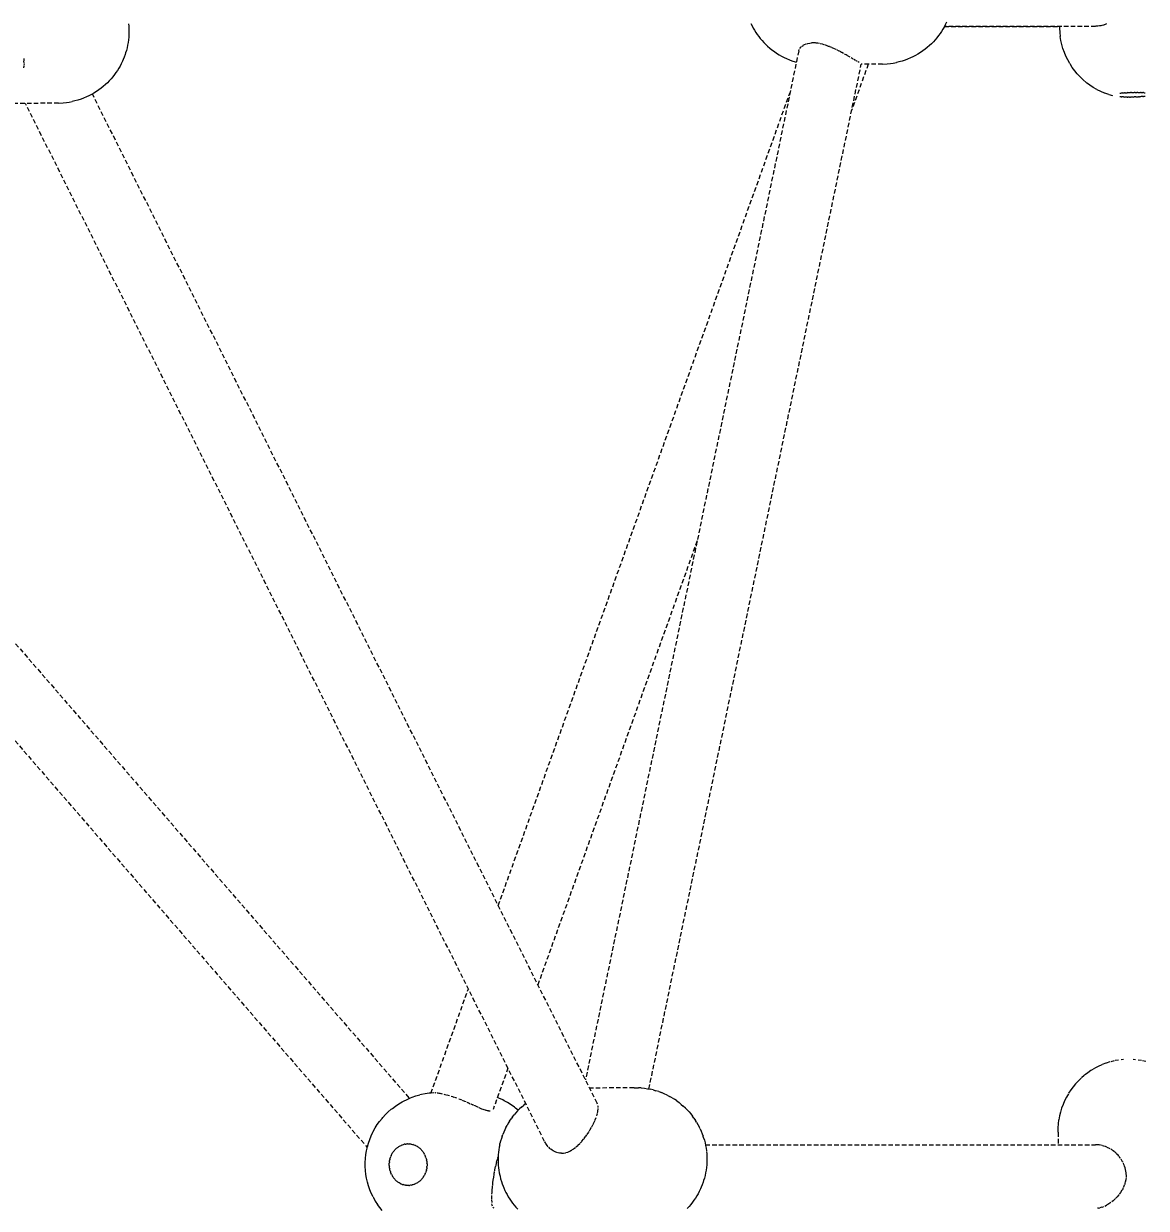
# Model space of a CAD drawing. Header units: millimetres. Extents: x -4710 to 4801, y -2494 to 3533.
# Drawn here: x -1036.9 to -721.3, y 197.9 to 531.1 of the extents above; entities that cross this region are included whole.
import ezdxf

# ---------------------------------------------------------------- set-up
doc = ezdxf.new("R2010")
doc.units = ezdxf.units.MM
doc.linetypes.add('HIDDEN', pattern=[1.905, 1.27, -0.635])
for name, color, linetype in [('DIKOM_ОБЪЕКТ', 7, 'Continuous'), ('DIKOM_РАЗМЕР_ЗОНА', 7, 'Continuous'), ('DIKOM_РАЗМЕР_ОБЪЕКТА', 7, 'Continuous')]:
    doc.layers.add(name, color=color, linetype=linetype)
doc.styles.add('style1', font='arialbd.ttf', dxfattribs={"width": 0.8})
doc.dimstyles.new('1-50', dxfattribs={"dimtxt": 300, "dimasz": 200, "dimexe": 100, "dimexo": 0, "dimgap": 100, "dimtad": 1, "dimtxsty": 'style1', "dimcen": 200, "dimclrd": 7, "dimclre": 7, "dimclrt": 7, "dimadec": 1, "dimazin": 2, "dimtfac": 1, "dimtmove": 0, "dimatfit": 2, "dimfxl": 0, "dimlwd": 25, "dimlwe": 18, "dimarcsym": 0})

# ---------------------------------------------------------------- blocks, each defined once
blk = doc.blocks.new('*D0')
at = {"layer": 'Defpoints', "color": 0, "transparency": 16777216}
for p in [(-2049.22, 763.91), (3285.36, 750.08), (3285.36, -900.83)]:
    blk.add_point(p, dxfattribs=at)
at = {"layer": 'DIKOM_РАЗМЕР_ОБЪЕКТА', "color": 7, "lineweight": 18, "transparency": 16777216}
for p, q in [((-2049.22, 763.91), (-2049.22, -1000.83)), ((3285.36, 750.08), (3285.36, -1000.83))]:
    blk.add_line(p, q, dxfattribs=at)
at = {"layer": 'DIKOM_РАЗМЕР_ОБЪЕКТА', "color": 7, "lineweight": 25, "transparency": 16777216}
blk.add_line((-1849.22, -900.83), (3085.36, -900.83), dxfattribs=at)
at = {"layer": 'DIKOM_РАЗМЕР_ОБЪЕКТА', "color": 7, "transparency": 16777216}
for points in [[(-1849.22, -867.5), (-1849.22, -934.17), (-2049.22, -900.83)], [(3085.36, -867.5), (3085.36, -934.17), (3285.36, -900.83)]]:
    blk.add_solid(points, dxfattribs=at)
at = {"layer": 'DIKOM_РАЗМЕР_ОБЪЕКТА', "color": 7, "transparency": 16777216, "insert": (618.07, -647.56), "char_height": 300, "attachment_point": 5, "style": 'style1'}
blk.add_mtext('{\\fArial|b0|i0|c204|p34;5335}', dxfattribs=at)
blk = doc.blocks.new('*D1')
at = {"layer": 'Defpoints', "color": 0, "transparency": 16777216}
for p in [(-701.85, 2135.95), (-2165.86, -628.42), (-722.47, -628.42)]:
    blk.add_point(p, dxfattribs=at)
at = {"layer": 'DIKOM_РАЗМЕР_ОБЪЕКТА', "color": 7, "lineweight": 18, "transparency": 16777216}
for p, q in [((-701.85, 2135.95), (-2265.86, 2135.95)), ((-722.47, -628.42), (-2265.86, -628.42))]:
    blk.add_line(p, q, dxfattribs=at)
at = {"layer": 'DIKOM_РАЗМЕР_ОБЪЕКТА', "color": 7, "lineweight": 25, "transparency": 16777216}
blk.add_line((-2165.86, 1935.95), (-2165.86, -428.42), dxfattribs=at)
at = {"layer": 'DIKOM_РАЗМЕР_ОБЪЕКТА', "color": 7, "transparency": 16777216}
for points in [[(-2199.2, 1935.95), (-2132.53, 1935.95), (-2165.86, 2135.95)], [(-2199.2, -428.42), (-2132.53, -428.42), (-2165.86, -628.42)]]:
    blk.add_solid(points, dxfattribs=at)
at = {"layer": 'DIKOM_РАЗМЕР_ОБЪЕКТА', "color": 7, "transparency": 16777216, "insert": (-2419.04, 753.76), "char_height": 300, "attachment_point": 5, "rotation": 90, "style": 'style1'}
blk.add_mtext('{\\fArial|b0|i0|c204|p34;2750}', dxfattribs=at)
blk = doc.blocks.new('*D2')
at = {"layer": 'Defpoints', "color": 0, "transparency": 16777216}
for p in [(-3555.27, 756.28), (4801.28, 756.28), (4801.28, -2394.45)]:
    blk.add_point(p, dxfattribs=at)
at = {"layer": 'DIKOM_РАЗМЕР_ЗОНА', "color": 7, "lineweight": 18, "transparency": 16777216}
for p, q in [((-3555.27, 756.28), (-3555.27, -2494.45)), ((4801.28, 756.28), (4801.28, -2494.45))]:
    blk.add_line(p, q, dxfattribs=at)
at = {"layer": 'DIKOM_РАЗМЕР_ЗОНА', "color": 7, "lineweight": 25, "transparency": 16777216}
blk.add_line((-3355.27, -2394.45), (4601.28, -2394.45), dxfattribs=at)
at = {"layer": 'DIKOM_РАЗМЕР_ЗОНА', "color": 7, "transparency": 16777216}
for points in [[(-3355.27, -2361.11), (-3355.27, -2427.78), (-3555.27, -2394.45)], [(4601.28, -2361.11), (4601.28, -2427.78), (4801.28, -2394.45)]]:
    blk.add_solid(points, dxfattribs=at)
at = {"layer": 'DIKOM_РАЗМЕР_ЗОНА', "color": 7, "transparency": 16777216, "insert": (709.08, -2141.17), "char_height": 300, "attachment_point": 5, "style": 'style1'}
blk.add_mtext('{\\fArial|b0|i0|c204|p34;8335}', dxfattribs=at)
blk = doc.blocks.new('*D3')
at = {"layer": 'Defpoints', "color": 0, "transparency": 16777216}
for p in [(-715.82, 3533.12), (-4259.83, -2026.25), (-715.82, -2026.25)]:
    blk.add_point(p, dxfattribs=at)
at = {"layer": 'DIKOM_РАЗМЕР_ЗОНА', "color": 7, "lineweight": 18, "transparency": 16777216}
for p, q in [((-715.82, 3533.12), (-4359.83, 3533.12)), ((-715.82, -2026.25), (-4359.83, -2026.25))]:
    blk.add_line(p, q, dxfattribs=at)
at = {"layer": 'DIKOM_РАЗМЕР_ЗОНА', "color": 7, "lineweight": 25, "transparency": 16777216}
blk.add_line((-4259.83, 3333.12), (-4259.83, -1826.25), dxfattribs=at)
at = {"layer": 'DIKOM_РАЗМЕР_ЗОНА', "color": 7, "transparency": 16777216}
for points in [[(-4293.16, 3333.12), (-4226.49, 3333.12), (-4259.83, 3533.12)], [(-4293.16, -1826.25), (-4226.49, -1826.25), (-4259.83, -2026.25)]]:
    blk.add_solid(points, dxfattribs=at)
at = {"layer": 'DIKOM_РАЗМЕР_ЗОНА', "color": 7, "transparency": 16777216, "insert": (-4513, 975.17), "char_height": 300, "attachment_point": 5, "rotation": 90, "style": 'style1'}
blk.add_mtext('{\\fArial|b0|i0|c204|p34;5560}', dxfattribs=at)

msp = doc.modelspace()

# ---------------------------------------------------------------- linework, layer by layer
at = {"layer": 'DIKOM_ОБЪЕКТ', "color": 7, "linetype": 'HIDDEN', "lineweight": 15}
for p, q in [((-1007.453, 531.043), (-1007.385, 530.32)), ((-1007.385, 530.32), (-1007.343, 529.592)), ((-832.472, 531.071), (-832.152, 530.423)), ((-832.152, 530.423), (-831.81, 529.808)), ((-831.81, 529.808), (-831.494, 529.239)), ((-778.169, 530.101), (-778.489, 529.556)), ((-777.817, 530.765), (-778.169, 530.101)), ((-735.581, 530.311), (-778.058, 530.311)), ((-778.058, 530.311), (-745.71, 530.311)), ((-777.49, 531.464), (-777.817, 530.765)), ((-745.71, 530.311), (-745.7, 529.803)), ((-745.7, 529.803), (-745.635, 528.603)), ((-735.059, 530.335), (-735.494, 530.315)), ((-734.425, 530.411), (-734.963, 530.339)), ((-734.052, 530.485), (-734.338, 530.423)), ((-733.769, 530.546), (-734.052, 530.485)), ((-733.333, 530.673), (-733.697, 530.562)), ((-733.131, 530.734), (-733.333, 530.673)), ((-732.485, 530.978), (-733.056, 530.756)), ((-1007.466, 526.499), (-1007.568, 525.733)), ((-1007.393, 527.275), (-1007.466, 526.499)), ((-1007.343, 528.131), (-1007.383, 527.405)), ((-1007.343, 529.592), (-1007.329, 528.862)), ((-1007.329, 528.862), (-1007.343, 528.131)), ((-831.494, 529.239), (-831.109, 528.625)), ((-831.109, 528.625), (-830.714, 528.058)), ((-830.714, 528.058), (-830.287, 527.453)), ((-830.287, 527.453), (-829.838, 526.892)), ((-829.838, 526.892), (-829.347, 526.31)), ((-780.674, 526.547), (-781.182, 525.978)), ((-780.188, 527.11), (-780.674, 526.547)), ((-779.723, 527.707), (-780.188, 527.11)), ((-779.308, 528.282), (-779.723, 527.707)), ((-778.887, 528.897), (-779.308, 528.282)), ((-778.489, 529.556), (-778.887, 528.897)), ((-745.635, 528.603), (-745.512, 527.449)), ((-745.322, 526.303), (-745.512, 527.449)), ((-1008.044, 523.522), (-1008.257, 522.825)), ((-1007.858, 524.241), (-1008.044, 523.522)), ((-1007.699, 524.979), (-1007.858, 524.241)), ((-1007.568, 525.733), (-1007.699, 524.979)), ((-819.041, 523.422), (-878.984, 234.024)), ((-829.347, 526.31), (-828.857, 525.77)), ((-828.857, 525.77), (-828.295, 525.211)), ((-828.295, 525.211), (-827.766, 524.701)), ((-827.766, 524.701), (-827.137, 524.171)), ((-827.137, 524.171), (-826.572, 523.7)), ((-826.572, 523.7), (-825.881, 523.206)), ((-825.881, 523.206), (-825.282, 522.779)), ((-819.035, 523.44), (-818.905, 523.772)), ((-818.697, 524.123), (-818.454, 524.421)), ((-818.446, 524.429), (-818.257, 524.599)), ((-818.043, 524.781), (-817.788, 524.965)), ((-817.778, 524.971), (-817.391, 525.18)), ((-817.368, 525.19), (-816.943, 525.359)), ((-816.761, 525.41), (-816.469, 525.497)), ((-816.442, 525.503), (-815.95, 525.598)), ((-815.935, 525.6), (-815.417, 525.651)), ((-814.862, 525.661), (-815.402, 525.652)), ((-814.271, 525.628), (-814.829, 525.66)), ((-813.67, 525.552), (-814.254, 525.626)), ((-813.142, 525.451), (-813.653, 525.549)), ((-812.407, 525.286), (-813.03, 525.431)), ((-811.848, 525.126), (-812.37, 525.276)), ((-811.065, 524.864), (-811.713, 525.086)), ((-810.62, 524.687), (-811.027, 524.849)), ((-810.372, 524.597), (-810.62, 524.687)), ((-809.971, 524.432), (-810.353, 524.589)), ((-809.692, 524.317), (-809.971, 524.432)), ((-808.997, 523.996), (-809.654, 524.3)), ((-808.497, 523.759), (-808.933, 523.963)), ((-807.64, 523.326), (-808.285, 523.659)), ((-807.249, 523.122), (-807.569, 523.285)), ((-806.968, 522.978), (-807.249, 523.122)), ((-784.161, 523.413), (-784.784, 522.973)), ((-783.487, 523.894), (-784.161, 523.413)), ((-782.9, 524.385), (-783.487, 523.894)), ((-782.284, 524.901), (-782.9, 524.385)), ((-781.735, 525.435), (-782.284, 524.901)), ((-781.182, 525.978), (-781.735, 525.435)), ((-745.065, 525.171), (-745.322, 526.303)), ((-744.742, 524.056), (-745.065, 525.171)), ((-744.355, 522.961), (-744.742, 524.056)), ((-1036.899, 521.263), (-1036.84, 520.597)), ((-1036.821, 519.811), (-1036.841, 519.391)), ((-1036.816, 519.935), (-1036.839, 520.539)), ((-1009.479, 519.786), (-1009.831, 519.122)), ((-1009.153, 520.485), (-1009.479, 519.786)), ((-1008.927, 520.983), (-1009.153, 520.485)), ((-1008.645, 521.674), (-1008.927, 520.983)), ((-1008.39, 522.393), (-1008.645, 521.674)), ((-1008.257, 522.825), (-1008.39, 522.393)), ((-825.282, 522.779), (-824.535, 522.33)), ((-824.535, 522.33), (-823.906, 521.954)), ((-823.906, 521.954), (-823.11, 521.554)), ((-823.11, 521.554), (-822.453, 521.235)), ((-822.453, 521.235), (-821.615, 520.89)), ((-821.615, 520.89), (-820.935, 520.632)), ((-820.935, 520.632), (-820.062, 520.346)), ((-820.062, 520.346), (-819.699, 520.247)), ((-806.402, 522.66), (-806.95, 522.968)), ((-805.702, 522.278), (-806.153, 522.526)), ((-805.387, 522.088), (-805.668, 522.258)), ((-805.182, 521.978), (-805.387, 522.088)), ((-804.547, 521.61), (-805.083, 521.925)), ((-804.01, 521.303), (-804.326, 521.481)), ((-803.71, 521.114), (-803.977, 521.282)), ((-803.075, 520.745), (-803.497, 520.999)), ((-802.666, 520.508), (-802.917, 520.651)), ((-802.468, 520.378), (-802.653, 520.5)), ((-802.033, 520.12), (-802.306, 520.291)), ((-795.435, 519.701), (-794.12, 519.767)), ((-794.12, 519.767), (-793.219, 519.872)), ((-793.219, 519.872), (-792.473, 519.976)), ((-792.473, 519.976), (-791.587, 520.143)), ((-790.853, 520.324), (-791.587, 520.143)), ((-789.988, 520.551), (-790.853, 520.324)), ((-789.141, 520.84), (-789.988, 520.551)), ((-788.434, 521.091), (-789.141, 520.84)), ((-787.621, 521.434), (-788.434, 521.091)), ((-786.938, 521.754), (-787.621, 521.434)), ((-786.165, 522.149), (-786.938, 521.754)), ((-785.51, 522.532), (-786.165, 522.149)), ((-784.784, 522.973), (-785.51, 522.532)), ((-743.905, 521.891), (-744.355, 522.961)), ((-743.393, 520.849), (-743.905, 521.891)), ((-742.821, 519.839), (-743.393, 520.849)), ((-1036.908, 518.655), (-1036.882, 518.917)), ((-1036.846, 519.241), (-1036.882, 518.917)), ((-1011.384, 516.728), (-1011.85, 516.131)), ((-1010.97, 517.303), (-1011.384, 516.728)), ((-1010.549, 517.918), (-1010.97, 517.303)), ((-1010.151, 518.576), (-1010.549, 517.918)), ((-1009.831, 519.122), (-1010.151, 518.576)), ((-861.136, 231.451), (-801.451, 519.657)), ((-799.498, 519.654), (-804.119, 506.774)), ((-795.435, 519.701), (-801.456, 519.632)), ((-742.124, 518.754), (-742.752, 519.725)), ((-741.44, 517.821), (-742.124, 518.754)), ((-740.703, 516.93), (-741.44, 517.821)), ((-739.915, 516.084), (-740.703, 516.93)), ((-1014.561, 513.406), (-1015.149, 512.915)), ((-1013.946, 513.922), (-1014.561, 513.406)), ((-1013.397, 514.456), (-1013.946, 513.922)), ((-1012.844, 514.998), (-1013.397, 514.456)), ((-1012.335, 515.568), (-1012.844, 514.998)), ((-1011.85, 516.131), (-1012.335, 515.568)), ((-739.079, 515.285), (-739.915, 516.084)), ((-738.197, 514.536), (-739.079, 515.285)), ((-737.181, 513.764), (-738.099, 514.453)), ((-736.224, 513.129), (-737.181, 513.764)), ((-735.232, 512.553), (-736.224, 513.129)), ((-1020.804, 509.86), (-1021.65, 509.573)), ((-1020.096, 510.112), (-1020.804, 509.86)), ((-1019.283, 510.455), (-1020.096, 510.112)), ((-1018.6, 510.775), (-1019.283, 510.455)), ((-1017.827, 511.17), (-1018.6, 510.775)), ((-1017.172, 511.552), (-1017.827, 511.17)), ((-875.685, 227.427), (-1017.618, 511.292)), ((-1016.446, 511.993), (-1017.172, 511.552)), ((-1015.823, 512.433), (-1016.446, 511.993)), ((-1015.149, 512.915), (-1015.823, 512.433)), ((-903.496, 283.049), (-821.462, 511.734)), ((-734.105, 511.979), (-735.119, 512.489)), ((-733.063, 511.529), (-734.105, 511.979)), ((-731.893, 511.101), (-732.945, 511.48)), ((-730.717, 510.751), (-731.767, 511.059)), ((-728.578, 510.484), (-728.784, 510.497)), ((-728.772, 511.512), (-728.566, 511.532)), ((-728.366, 510.473), (-728.578, 510.484)), ((-728.566, 511.532), (-728.354, 511.552)), ((-728.366, 510.473), (-728.149, 510.462)), ((-728.136, 511.57), (-728.354, 511.552)), ((-727.925, 510.453), (-728.149, 510.462)), ((-728.136, 511.57), (-727.913, 511.587)), ((-727.696, 510.445), (-727.925, 510.453)), ((-727.913, 511.587), (-727.684, 511.604)), ((-727.696, 510.445), (-727.463, 510.438)), ((-727.684, 511.604), (-727.451, 511.62)), ((-727.226, 510.432), (-727.463, 510.438)), ((-727.214, 511.634), (-727.451, 511.62)), ((-726.984, 510.428), (-727.226, 510.432)), ((-727.214, 511.634), (-726.973, 511.647)), ((-726.74, 510.424), (-726.984, 510.428)), ((-726.973, 511.647), (-726.728, 511.659)), ((-726.74, 510.424), (-726.492, 510.422)), ((-726.481, 511.67), (-726.728, 511.659)), ((-726.242, 510.422), (-726.492, 510.422)), ((-726.481, 511.67), (-726.232, 511.68)), ((-725.991, 510.422), (-726.242, 510.422)), ((-726.232, 511.68), (-725.981, 511.689)), ((-725.991, 510.422), (-725.737, 510.423)), ((-725.981, 511.689), (-725.728, 511.697)), ((-725.483, 510.426), (-725.737, 510.423)), ((-725.475, 511.703), (-725.728, 511.697)), ((-725.229, 510.431), (-725.483, 510.426)), ((-725.475, 511.703), (-725.22, 511.708)), ((-724.974, 510.435), (-725.229, 510.431)), ((-725.22, 511.708), (-724.966, 511.713)), ((-724.974, 510.435), (-724.721, 510.442)), ((-724.966, 511.713), (-724.712, 511.716)), ((-724.468, 510.45), (-724.721, 510.442)), ((-724.458, 511.717), (-724.712, 511.716)), ((-724.217, 510.459), (-724.468, 510.45)), ((-724.458, 511.717), (-724.207, 511.717)), ((-724.217, 510.459), (-723.967, 510.469)), ((-724.207, 511.717), (-723.957, 511.717)), ((-723.967, 510.469), (-723.721, 510.479)), ((-723.709, 511.714), (-723.957, 511.717)), ((-723.721, 510.479), (-723.476, 510.492)), ((-723.709, 511.714), (-723.465, 511.711)), ((-723.235, 510.505), (-723.476, 510.492)), ((-723.465, 511.711), (-723.223, 511.707)), ((-723.235, 510.505), (-722.998, 510.519)), ((-723.223, 511.707), (-722.986, 511.701)), ((-722.765, 510.535), (-722.998, 510.519)), ((-722.753, 511.694), (-722.986, 511.701)), ((-722.536, 510.551), (-722.765, 510.535)), ((-722.753, 511.694), (-722.524, 511.686)), ((-722.312, 510.569), (-722.536, 510.551)), ((-722.524, 511.686), (-722.3, 511.677)), ((-722.312, 510.569), (-722.095, 510.587)), ((-722.083, 511.666), (-722.3, 511.677)), ((-721.882, 510.607), (-722.095, 510.587)), ((-722.083, 511.666), (-721.871, 511.654)), ((-721.677, 510.627), (-721.882, 510.607)), ((-721.871, 511.654), (-721.665, 511.641)), ((-1027.097, 508.722), (-1045.557, 508.51)), ((-890.46, 216.72), (-1036.408, 508.615)), ((-1027.097, 508.722), (-1025.781, 508.788)), ((-1025.781, 508.788), (-1024.881, 508.893)), ((-1024.881, 508.893), (-1024.135, 508.997)), ((-1024.135, 508.997), (-1023.249, 509.164)), ((-1022.515, 509.345), (-1023.249, 509.164)), ((-1021.65, 509.573), (-1022.515, 509.345)), ((-1119.016, 448.851), (-928.462, 228.823)), ((-1132.88, 437.366), (-940.316, 215.014)), ((-847.589, 385.594), (-892.362, 260.782)), ((-922.423, 230.284), (-911.904, 259.608)), ((-900.771, 237.342), (-904.948, 225.696)), ((-736.873, 236.653), (-737.79, 236.029)), ((-735.923, 237.223), (-736.873, 236.653)), ((-734.836, 237.799), (-735.806, 237.291)), ((-733.839, 238.25), (-734.836, 237.799)), ((-732.711, 238.689), (-733.717, 238.303)), ((-731.576, 239.052), (-732.582, 238.734)), ((-730.329, 239.37), (-731.297, 239.127)), ((-729.132, 239.593), (-730.043, 239.428)), ((-727.733, 239.761), (-728.414, 239.69)), ((-725.006, 239.81), (-724.314, 239.764)), ((-723.601, 239.693), (-722.678, 239.56)), ((-722.395, 239.513), (-721.413, 239.305)), ((-740.42, 233.759), (-741.178, 232.937)), ((-739.616, 234.536), (-740.42, 233.759)), ((-738.77, 235.266), (-739.508, 234.63)), ((-737.79, 236.029), (-738.669, 235.354)), ((-924.03, 230.096), (-925.114, 229.878)), ((-922.936, 230.243), (-924.03, 230.096)), ((-922.35, 230.29), (-922.936, 230.243)), ((-921.628, 230.335), (-922.35, 230.29)), ((-921.134, 230.332), (-921.341, 230.341)), ((-920.911, 230.324), (-921.134, 230.332)), ((-920.382, 230.264), (-920.629, 230.305)), ((-920.12, 230.224), (-920.382, 230.264)), ((-919.881, 230.19), (-920.093, 230.22)), ((-919.525, 230.113), (-919.816, 230.175)), ((-919.177, 230.043), (-919.494, 230.107)), ((-918.804, 229.96), (-918.505, 229.884)), ((-865.317, 231.826), (-877.812, 231.682)), ((-865.317, 231.826), (-864.069, 231.806)), ((-863.316, 231.751), (-864.069, 231.806)), ((-863.316, 231.751), (-862.416, 231.667)), ((-862.416, 231.667), (-861.524, 231.52)), ((-861.524, 231.52), (-860.783, 231.388)), ((-859.91, 231.18), (-860.783, 231.388)), ((-859.91, 231.18), (-859.184, 230.973)), ((-858.337, 230.706), (-859.184, 230.973)), ((-858.337, 230.706), (-857.63, 230.428)), ((-856.816, 230.106), (-857.63, 230.428)), ((-856.029, 229.726), (-856.816, 230.106)), ((-743.226, 230.115), (-743.782, 229.14)), ((-742.548, 231.172), (-743.156, 230.234)), ((-741.888, 232.074), (-742.548, 231.172)), ((-741.178, 232.937), (-741.888, 232.074)), ((-933.271, 225.998), (-932.388, 226.67)), ((-932.388, 226.67), (-931.469, 227.282)), ((-931.469, 227.282), (-930.518, 227.832)), ((-930.518, 227.832), (-930.133, 228.048)), ((-930.133, 228.048), (-929.142, 228.539)), ((-929.142, 228.539), (-928.126, 228.963)), ((-928.126, 228.963), (-927.692, 229.127)), ((-927.692, 229.127), (-926.646, 229.486)), ((-926.646, 229.486), (-925.581, 229.775)), ((-925.114, 229.878), (-925.581, 229.775)), ((-918.032, 229.763), (-918.409, 229.858)), ((-917.64, 229.644), (-917.901, 229.725)), ((-917.194, 229.513), (-917.597, 229.63)), ((-916.337, 229.239), (-916.744, 229.372)), ((-915.912, 229.106), (-916.293, 229.225)), ((-915.436, 228.934), (-915.797, 229.064)), ((-915.167, 228.842), (-915.436, 228.934)), ((-914.208, 228.478), (-914.598, 228.633)), ((-913.971, 228.387), (-914.169, 228.463)), ((-913.773, 228.313), (-913.971, 228.387)), ((-913.337, 228.137), (-913.586, 228.244)), ((-913.127, 228.051), (-913.337, 228.137)), ((-912.939, 227.974), (-913.127, 228.051)), ((-912.504, 227.801), (-912.903, 227.959)), ((-912.303, 227.723), (-912.108, 227.632)), ((-912.075, 227.616), (-911.681, 227.437)), ((-911.65, 227.423), (-911.358, 227.295)), ((-911.255, 227.246), (-910.863, 227.066)), ((-910.835, 227.053), (-910.642, 226.967)), ((-910.445, 226.877), (-910.642, 226.967)), ((-910.038, 226.678), (-910.371, 226.843)), ((-909.658, 226.497), (-910.038, 226.678)), ((-903.304, 228.845), (-903.757, 229.019)), ((-902.26, 228.363), (-903.304, 228.845)), ((-901.879, 228.166), (-902.26, 228.363)), ((-900.876, 227.618), (-901.879, 228.166)), ((-899.905, 227.002), (-900.876, 227.618)), ((-898.972, 226.32), (-899.905, 227.002)), ((-896.957, 226.378), (-896.329, 226.933)), ((-895.784, 227.367), (-896.329, 226.933)), ((-875.599, 227.225), (-875.685, 227.427)), ((-875.435, 226.522), (-875.471, 226.758)), ((-856.029, 229.726), (-855.359, 229.387)), ((-854.617, 228.96), (-855.359, 229.387)), ((-854.617, 228.96), (-853.977, 228.561)), ((-853.285, 228.09), (-853.977, 228.561)), ((-853.285, 228.09), (-852.679, 227.639)), ((-852.044, 227.131), (-852.679, 227.639)), ((-852.044, 227.131), (-851.475, 226.634)), ((-850.902, 226.096), (-851.475, 226.634)), ((-744.725, 227.103), (-745.108, 226.048)), ((-744.283, 228.135), (-744.725, 227.103)), ((-743.782, 229.14), (-744.283, 228.135)), ((-936.172, 223.182), (-935.951, 223.437)), ((-935.951, 223.437), (-935.204, 224.261)), ((-935.204, 224.261), (-934.413, 225.033)), ((-934.413, 225.033), (-933.581, 225.752)), ((-933.581, 225.752), (-933.271, 225.998)), ((-909.258, 226.314), (-909.635, 226.486)), ((-909.032, 226.217), (-909.236, 226.306)), ((-908.503, 225.979), (-908.865, 226.142)), ((-908.131, 225.823), (-908.485, 225.971)), ((-907.772, 225.683), (-908.115, 225.816)), ((-907.441, 225.568), (-907.772, 225.684)), ((-907.11, 225.465), (-907.426, 225.563)), ((-906.797, 225.376), (-907.061, 225.452)), ((-906.502, 225.307), (-906.785, 225.373)), ((-906.237, 225.265), (-906.502, 225.307)), ((-905.987, 225.244), (-906.227, 225.263)), ((-905.762, 225.246), (-905.978, 225.243)), ((-899.475, 223.631), (-899.902, 223.042)), ((-899.475, 223.631), (-899.005, 224.214)), ((-898.536, 224.783), (-899.005, 224.214)), ((-898.662, 226.093), (-898.972, 226.32)), ((-897.899, 225.457), (-898.662, 226.093)), ((-898.047, 225.303), (-898.536, 224.783)), ((-898.047, 225.303), (-897.485, 225.889)), ((-896.957, 226.378), (-897.485, 225.889)), ((-876.234, 222.806), (-875.988, 223.431)), ((-875.82, 223.917), (-875.702, 224.301)), ((-875.697, 224.319), (-875.642, 224.541)), ((-875.6, 224.701), (-875.525, 225.037)), ((-875.522, 225.052), (-875.471, 225.375)), ((-875.463, 225.463), (-875.434, 225.685)), ((-875.419, 226.273), (-875.434, 226.512)), ((-875.433, 225.698), (-875.416, 225.977)), ((-850.902, 226.096), (-850.372, 225.561)), ((-849.865, 224.999), (-850.372, 225.561)), ((-849.865, 224.999), (-849.377, 224.434)), ((-849.377, 224.434), (-848.911, 223.82)), ((-848.495, 223.271), (-848.911, 223.82)), ((-848.495, 223.271), (-848.073, 222.64)), ((-745.694, 223.882), (-745.894, 222.777)), ((-745.432, 224.973), (-745.694, 223.882)), ((-745.108, 226.048), (-745.432, 224.973)), ((-938.622, 219.509), (-938.087, 220.487)), ((-938.087, 220.487), (-937.498, 221.427)), ((-937.498, 221.427), (-936.86, 222.327)), ((-936.86, 222.327), (-936.172, 223.182)), ((-901.656, 220.013), (-901.952, 219.345)), ((-901.338, 220.648), (-901.656, 220.013)), ((-901.338, 220.648), (-901.042, 221.21)), ((-900.681, 221.848), (-901.042, 221.21)), ((-900.296, 222.447), (-900.681, 221.848)), ((-900.296, 222.447), (-899.902, 223.042)), ((-877.847, 219.73), (-877.644, 220.044)), ((-877.624, 220.074), (-877.273, 220.689)), ((-877.224, 220.774), (-876.876, 221.416)), ((-876.859, 221.448), (-876.735, 221.716)), ((-876.702, 221.787), (-876.544, 222.096)), ((-876.527, 222.129), (-876.281, 222.703)), ((-847.732, 222.087), (-848.073, 222.64)), ((-847.732, 222.087), (-847.355, 221.448)), ((-847.355, 221.448), (-847.002, 220.772)), ((-846.757, 220.262), (-847.002, 220.772)), ((-846.757, 220.262), (-846.449, 219.591)), ((-746.125, 219.307), (-746.109, 220.404)), ((-746.105, 220.542), (-746.031, 221.663)), ((-746.031, 221.663), (-745.894, 222.777)), ((-939.98, 216.243), (-939.621, 217.287)), ((-939.621, 217.287), (-939.206, 218.306)), ((-939.206, 218.306), (-938.736, 219.294)), ((-938.736, 219.294), (-938.622, 219.509)), ((-902.835, 216.805), (-903.013, 216.085)), ((-902.63, 217.505), (-902.835, 216.805)), ((-902.401, 218.182), (-902.63, 217.505)), ((-902.401, 218.182), (-902.222, 218.649)), ((-901.952, 219.345), (-902.222, 218.649)), ((-890.244, 216.332), (-890.399, 216.61)), ((-880.309, 216.446), (-880.048, 216.719)), ((-880.028, 216.74), (-879.527, 217.334)), ((-879.488, 217.384), (-879.356, 217.563)), ((-879.356, 217.563), (-879.021, 217.982)), ((-879.001, 218.008), (-878.642, 218.52)), ((-878.519, 218.693), (-878.075, 219.35)), ((-878.056, 219.38), (-877.911, 219.623)), ((-846.449, 219.591), (-846.166, 218.89)), ((-846.166, 218.89), (-845.91, 218.16)), ((-845.777, 217.76), (-845.91, 218.16)), ((-845.777, 217.76), (-845.563, 217.054)), ((-845.563, 217.054), (-845.376, 216.327)), ((-746.125, 219.307), (-746.06, 215.793)), ((-940.703, 212.994), (-940.521, 214.093)), ((-940.521, 214.093), (-940.28, 215.177)), ((-940.28, 215.177), (-939.98, 216.243)), ((-933.406, 213.145), (-933.283, 213.363)), ((-933.153, 213.574), (-933.283, 213.363)), ((-933.153, 213.574), (-933.014, 213.779)), ((-933.014, 213.779), (-932.867, 213.976)), ((-932.713, 214.167), (-932.867, 213.976)), ((-932.713, 214.167), (-932.552, 214.349)), ((-932.552, 214.349), (-932.383, 214.523)), ((-932.383, 214.523), (-932.208, 214.689)), ((-932.026, 214.847), (-932.208, 214.689)), ((-932.026, 214.847), (-931.838, 214.995)), ((-931.838, 214.995), (-931.644, 215.135)), ((-931.445, 215.265), (-931.644, 215.135)), ((-931.445, 215.265), (-931.241, 215.386)), ((-931.241, 215.386), (-931.033, 215.496)), ((-931.033, 215.496), (-930.82, 215.596)), ((-930.604, 215.686), (-930.82, 215.596)), ((-930.604, 215.686), (-930.384, 215.766)), ((-930.384, 215.766), (-930.161, 215.835)), ((-930.161, 215.835), (-929.936, 215.893)), ((-929.708, 215.94), (-929.936, 215.893)), ((-929.708, 215.94), (-929.479, 215.976)), ((-929.479, 215.976), (-929.248, 216.001)), ((-929.016, 216.016), (-929.248, 216.001)), ((-929.016, 216.016), (-928.783, 216.018)), ((-928.783, 216.018), (-928.551, 216.01)), ((-928.551, 216.01), (-928.32, 215.991)), ((-928.09, 215.96), (-928.32, 215.991)), ((-928.09, 215.96), (-927.862, 215.919)), ((-927.862, 215.919), (-927.635, 215.867)), ((-927.635, 215.867), (-927.411, 215.803)), ((-927.189, 215.729), (-927.411, 215.803)), ((-927.189, 215.729), (-926.97, 215.644)), ((-926.97, 215.644), (-926.755, 215.55)), ((-926.544, 215.444), (-926.755, 215.55)), ((-926.544, 215.444), (-926.337, 215.329)), ((-926.337, 215.329), (-926.135, 215.204)), ((-926.135, 215.204), (-925.939, 215.07)), ((-925.748, 214.926), (-925.939, 215.07)), ((-925.748, 214.926), (-925.562, 214.773)), ((-925.562, 214.773), (-925.383, 214.612)), ((-925.211, 214.441), (-925.383, 214.612)), ((-925.211, 214.441), (-925.045, 214.263)), ((-925.045, 214.263), (-924.886, 214.077)), ((-924.886, 214.077), (-924.736, 213.884)), ((-924.593, 213.684), (-924.736, 213.884)), ((-924.593, 213.684), (-924.458, 213.477)), ((-924.458, 213.477), (-924.331, 213.264)), ((-924.213, 213.046), (-924.331, 213.264)), ((-903.434, 213.65), (-903.498, 212.932)), ((-903.343, 214.36), (-903.434, 213.65)), ((-903.227, 215.059), (-903.343, 214.36)), ((-903.085, 215.743), (-903.227, 215.059)), ((-903.085, 215.743), (-903.013, 216.085)), ((-890.129, 216.124), (-890.244, 216.331)), ((-889.752, 215.585), (-890.118, 216.11)), ((-889.438, 215.219), (-889.722, 215.549)), ((-888.875, 214.647), (-889.319, 215.08)), ((-888.686, 214.5), (-888.86, 214.636)), ((-888.389, 214.269), (-888.686, 214.5)), ((-888.109, 214.099), (-888.374, 214.259)), ((-887.877, 213.953), (-888.109, 214.099)), ((-887.343, 213.705), (-887.861, 213.946)), ((-886.797, 213.531), (-887.328, 213.701)), ((-886.242, 213.429), (-886.689, 213.511)), ((-885.682, 213.398), (-886.226, 213.428)), ((-885.682, 213.398), (-885.136, 213.437)), ((-885.12, 213.438), (-884.565, 213.546)), ((-884.548, 213.549), (-884.059, 213.704)), ((-883.972, 213.731), (-883.413, 213.976)), ((-883.396, 213.984), (-883.09, 214.157)), ((-883.09, 214.157), (-882.837, 214.291)), ((-882.819, 214.3), (-882.262, 214.664)), ((-882.244, 214.675), (-881.831, 214.998)), ((-881.677, 215.119), (-881.469, 215.31)), ((-881.469, 215.31), (-881.134, 215.598)), ((-881.115, 215.614), (-880.584, 216.138)), ((-880.518, 216.211), (-880.309, 216.446)), ((-845.376, 216.327), (-845.217, 215.584)), ((-845.262, 215.793), (-735.577, 215.793)), ((-845.262, 215.793), (-746.06, 215.793)), ((-845.217, 215.584), (-845.086, 214.825)), ((-845.086, 214.825), (-844.983, 214.055)), ((-844.967, 213.902), (-844.899, 213.179)), ((-735.335, 215.78), (-735.561, 215.791)), ((-735.1, 215.768), (-735.335, 215.78)), ((-734.645, 215.719), (-735.097, 215.768)), ((-734.293, 215.663), (-734.565, 215.707)), ((-733.696, 215.54), (-734.147, 215.64)), ((-733.229, 215.41), (-733.509, 215.488)), ((-732.767, 215.247), (-733.21, 215.405)), ((-732.424, 215.098), (-732.749, 215.24)), ((-732.098, 214.945), (-732.297, 215.044)), ((-731.871, 214.833), (-732.098, 214.945)), ((-731.447, 214.596), (-731.854, 214.824)), ((-731.035, 214.347), (-731.315, 214.516)), ((-730.644, 214.077), (-730.947, 214.287)), ((-730.277, 213.786), (-730.627, 214.065)), ((-729.922, 213.478), (-730.185, 213.705)), ((-729.759, 213.323), (-729.906, 213.464)), ((-729.585, 213.158), (-729.759, 213.323)), ((-940.884, 210.771), (-940.824, 211.886)), ((-940.882, 209.654), (-940.884, 210.771)), ((-940.824, 211.886), (-940.703, 212.994)), ((-934.138, 210.231), (-934.131, 210.485)), ((-934.135, 209.976), (-934.138, 210.231)), ((-934.135, 209.976), (-934.121, 209.721)), ((-934.131, 210.485), (-934.114, 210.74)), ((-934.087, 210.993), (-934.114, 210.74)), ((-934.087, 210.993), (-934.05, 211.245)), ((-934.05, 211.245), (-934.003, 211.494)), ((-933.946, 211.741), (-934.003, 211.494)), ((-933.946, 211.741), (-933.88, 211.985)), ((-933.88, 211.985), (-933.804, 212.226)), ((-933.804, 212.226), (-933.718, 212.462)), ((-933.623, 212.694), (-933.718, 212.462)), ((-933.623, 212.694), (-933.519, 212.923)), ((-933.519, 212.923), (-933.406, 213.145)), ((-924.213, 213.046), (-924.104, 212.822)), ((-924.104, 212.822), (-924.003, 212.593)), ((-924.003, 212.593), (-923.912, 212.359)), ((-923.83, 212.121), (-923.912, 212.359)), ((-923.83, 212.121), (-923.757, 211.879)), ((-923.757, 211.879), (-923.695, 211.634)), ((-923.695, 211.634), (-923.642, 211.386)), ((-923.598, 211.136), (-923.642, 211.386)), ((-923.598, 211.136), (-923.565, 210.884)), ((-923.565, 210.884), (-923.541, 210.63)), ((-923.528, 210.376), (-923.541, 210.63)), ((-923.525, 210.121), (-923.532, 209.866)), ((-923.528, 210.376), (-923.525, 210.121)), ((-904.156, 210.059), (-904.236, 209.654)), ((-904.062, 210.472), (-904.152, 210.077)), ((-903.969, 210.826), (-904.057, 210.489)), ((-903.955, 210.891), (-903.862, 211.268)), ((-903.858, 211.284), (-903.753, 211.655)), ((-903.749, 211.67), (-903.662, 211.942)), ((-903.633, 212.047), (-903.547, 212.368)), ((-903.55, 211.481), (-903.5, 212.281)), ((-903.5, 212.281), (-903.55, 211.481)), ((-903.537, 212.208), (-903.55, 211.481)), ((-903.55, 211.481), (-903.537, 210.753)), ((-903.498, 212.932), (-903.537, 212.208)), ((-903.537, 210.753), (-903.497, 210.028)), ((-903.497, 210.028), (-903.431, 209.307)), ((-844.907, 210.134), (-844.98, 209.358)), ((-844.899, 213.179), (-844.857, 212.45)), ((-844.856, 210.99), (-844.897, 210.264)), ((-844.857, 212.45), (-844.843, 211.72)), ((-844.843, 211.72), (-844.856, 210.99)), ((-729.267, 212.829), (-729.57, 213.143)), ((-729.034, 212.558), (-729.253, 212.814)), ((-728.69, 212.13), (-728.956, 212.469)), ((-728.525, 211.896), (-728.676, 212.111)), ((-728.189, 211.38), (-728.417, 211.74)), ((-727.969, 210.991), (-728.177, 211.359)), ((-727.86, 210.772), (-727.957, 210.969)), ((-727.588, 210.182), (-727.758, 210.569)), ((-727.428, 209.756), (-727.579, 210.157)), ((-940.819, 208.54), (-940.882, 209.654)), ((-940.696, 207.431), (-940.819, 208.54)), ((-940.512, 206.333), (-940.696, 207.431)), ((-934.098, 209.468), (-934.121, 209.721)), ((-934.065, 209.216), (-934.098, 209.468)), ((-934.065, 209.216), (-934.021, 208.965)), ((-933.968, 208.717), (-934.021, 208.965)), ((-933.905, 208.472), (-933.968, 208.717)), ((-933.833, 208.231), (-933.905, 208.472)), ((-933.833, 208.231), (-933.751, 207.992)), ((-933.66, 207.759), (-933.751, 207.992)), ((-933.559, 207.53), (-933.66, 207.759)), ((-933.559, 207.53), (-933.45, 207.306)), ((-933.45, 207.306), (-933.332, 207.087)), ((-933.332, 207.087), (-933.205, 206.874)), ((-933.07, 206.667), (-933.205, 206.874)), ((-933.07, 206.667), (-932.927, 206.467)), ((-924.649, 206.573), (-924.796, 206.375)), ((-924.51, 206.777), (-924.649, 206.573)), ((-924.51, 206.777), (-924.38, 206.989)), ((-924.257, 207.206), (-924.38, 206.989)), ((-924.144, 207.429), (-924.257, 207.206)), ((-924.04, 207.657), (-924.144, 207.429)), ((-924.04, 207.657), (-923.945, 207.889)), ((-923.86, 208.126), (-923.945, 207.889)), ((-923.783, 208.366), (-923.86, 208.126)), ((-923.717, 208.61), (-923.783, 208.366)), ((-923.717, 208.61), (-923.66, 208.857)), ((-923.613, 209.107), (-923.66, 208.857)), ((-923.576, 209.359), (-923.613, 209.107)), ((-923.576, 209.359), (-923.549, 209.612)), ((-923.532, 209.866), (-923.549, 209.612)), ((-904.867, 206.08), (-904.773, 206.792)), ((-904.768, 206.819), (-904.693, 207.254)), ((-904.687, 207.302), (-904.615, 207.771)), ((-904.607, 207.821), (-904.561, 208.061)), ((-904.561, 208.061), (-904.521, 208.276)), ((-904.486, 208.435), (-904.434, 208.743)), ((-904.43, 208.764), (-904.342, 209.195)), ((-904.338, 209.215), (-904.245, 209.611)), ((-903.431, 209.307), (-903.34, 208.594)), ((-903.34, 208.594), (-903.223, 207.891)), ((-903.223, 207.891), (-903.081, 207.2)), ((-903.081, 207.2), (-903.009, 206.892)), ((-903.009, 206.892), (-902.829, 206.165)), ((-845.372, 207.1), (-845.558, 206.38)), ((-845.213, 207.837), (-845.372, 207.1)), ((-845.082, 208.591), (-845.213, 207.837)), ((-844.98, 209.358), (-845.082, 208.591)), ((-727.289, 209.313), (-727.42, 209.73)), ((-727.171, 208.851), (-727.282, 209.285)), ((-727.08, 208.372), (-727.166, 208.822)), ((-727.014, 206.566), (-727.079, 206)), ((-727.017, 207.876), (-727.076, 208.341)), ((-726.985, 207.362), (-727.015, 207.843)), ((-726.987, 207.29), (-726.989, 206.792)), ((-940.268, 205.248), (-940.512, 206.333)), ((-939.965, 204.182), (-940.268, 205.248)), ((-939.604, 203.138), (-939.965, 204.182)), ((-932.776, 206.274), (-932.927, 206.467)), ((-932.618, 206.088), (-932.776, 206.274)), ((-932.452, 205.91), (-932.618, 206.088)), ((-932.452, 205.91), (-932.28, 205.74)), ((-932.101, 205.578), (-932.28, 205.74)), ((-931.915, 205.426), (-932.101, 205.578)), ((-931.915, 205.426), (-931.724, 205.282)), ((-931.528, 205.148), (-931.724, 205.282)), ((-931.326, 205.023), (-931.528, 205.148)), ((-931.119, 204.907), (-931.326, 205.023)), ((-931.119, 204.907), (-930.908, 204.802)), ((-930.693, 204.707), (-930.908, 204.802)), ((-930.474, 204.622), (-930.693, 204.707)), ((-930.474, 204.622), (-930.252, 204.548)), ((-930.028, 204.485), (-930.252, 204.548)), ((-929.802, 204.432), (-930.028, 204.485)), ((-929.573, 204.391), (-929.802, 204.432)), ((-929.573, 204.391), (-929.343, 204.361)), ((-929.111, 204.341), (-929.343, 204.361)), ((-928.879, 204.333), (-929.111, 204.341)), ((-928.647, 204.336), (-928.879, 204.333)), ((-928.647, 204.336), (-928.415, 204.35)), ((-928.184, 204.375), (-928.415, 204.35)), ((-927.955, 204.412), (-928.184, 204.375)), ((-927.955, 204.412), (-927.727, 204.459)), ((-927.502, 204.517), (-927.727, 204.459)), ((-927.28, 204.586), (-927.502, 204.517)), ((-927.06, 204.665), (-927.28, 204.586)), ((-927.06, 204.665), (-926.843, 204.756)), ((-926.63, 204.856), (-926.843, 204.756)), ((-926.422, 204.966), (-926.63, 204.856)), ((-926.218, 205.087), (-926.422, 204.966)), ((-926.218, 205.087), (-926.019, 205.216)), ((-925.825, 205.356), (-926.019, 205.216)), ((-925.637, 205.505), (-925.825, 205.356)), ((-925.637, 205.505), (-925.455, 205.662)), ((-925.28, 205.829), (-925.455, 205.662)), ((-925.111, 206.003), (-925.28, 205.829)), ((-924.95, 206.185), (-925.111, 206.003)), ((-924.95, 206.185), (-924.796, 206.375)), ((-905.198, 203.053), (-905.134, 203.719)), ((-905.121, 203.855), (-905.092, 204.157)), ((-905.092, 204.158), (-905.07, 204.443)), ((-905.067, 204.478), (-905.032, 204.742)), ((-905.009, 204.912), (-904.988, 205.19)), ((-904.984, 205.228), (-904.919, 205.719)), ((-904.919, 205.719), (-904.887, 205.96)), ((-902.829, 206.165), (-902.624, 205.458)), ((-902.624, 205.458), (-902.395, 204.771)), ((-902.395, 204.771), (-902.141, 204.109)), ((-902.141, 204.109), (-901.944, 203.629)), ((-901.944, 203.629), (-901.648, 202.951)), ((-846.666, 203.343), (-846.993, 202.644)), ((-846.441, 203.841), (-846.666, 203.343)), ((-846.159, 204.532), (-846.441, 203.841)), ((-845.904, 205.252), (-846.159, 204.532)), ((-845.771, 205.683), (-845.904, 205.252)), ((-845.558, 206.38), (-845.771, 205.683)), ((-727.943, 203.408), (-728.12, 203.057)), ((-727.792, 203.707), (-727.943, 203.408)), ((-727.491, 204.429), (-727.732, 203.847)), ((-727.255, 205.176), (-727.471, 204.48)), ((-727.089, 205.945), (-727.24, 205.229)), ((-939.186, 202.12), (-939.604, 203.138)), ((-938.713, 201.131), (-939.186, 202.12)), ((-938.713, 201.131), (-938.599, 200.923)), ((-938.599, 200.923), (-938.061, 199.945)), ((-938.061, 199.945), (-937.47, 199.004)), ((-905.317, 200.028), (-905.3, 200.358)), ((-905.308, 200.54), (-905.305, 200.994)), ((-905.304, 201.108), (-905.276, 201.467)), ((-905.262, 201.844), (-905.243, 202.308)), ((-905.24, 202.374), (-905.217, 202.602)), ((-905.217, 202.602), (-905.2, 203.022)), ((-901.648, 202.951), (-901.328, 202.302)), ((-901.328, 202.302), (-901.032, 201.77)), ((-901.032, 201.77), (-900.67, 201.118)), ((-900.67, 201.118), (-900.285, 200.504)), ((-900.285, 200.504), (-899.89, 199.938)), ((-899.89, 199.938), (-899.462, 199.332)), ((-848.483, 200.162), (-848.899, 199.586)), ((-848.062, 200.776), (-848.483, 200.162)), ((-847.665, 201.435), (-848.062, 200.776)), ((-847.345, 201.981), (-847.665, 201.435)), ((-846.993, 202.644), (-847.345, 201.981)), ((-730.664, 200.01), (-731.04, 199.722)), ((-730.09, 200.519), (-730.624, 200.042)), ((-729.541, 201.081), (-729.942, 200.67)), ((-729.032, 201.689), (-729.504, 201.119)), ((-728.837, 201.961), (-728.972, 201.769)), ((-728.565, 202.336), (-728.837, 201.961)), ((-728.148, 203.01), (-728.534, 202.381)), ((-936.829, 198.105), (-937.47, 199.004)), ((-936.14, 197.25), (-936.829, 198.105)), ((-905.312, 199.894), (-905.3, 199.563)), ((-905.223, 198.783), (-905.273, 199.133)), ((-905.131, 198.481), (-905.22, 198.772)), ((-904.851, 198.036), (-905.003, 198.222)), ((-904.653, 197.899), (-904.844, 198.031)), ((-899.462, 199.332), (-899.014, 198.771)), ((-899.014, 198.771), (-898.523, 198.189)), ((-898.523, 198.189), (-898.033, 197.65)), ((-849.85, 198.426), (-850.358, 197.857)), ((-849.364, 198.99), (-849.85, 198.426)), ((-848.899, 199.586), (-849.364, 198.99)), ((-734.785, 197.952), (-735.005, 197.903)), ((-734.785, 197.952), (-734.422, 198.033)), ((-733.857, 198.202), (-734.357, 198.05)), ((-733.745, 198.236), (-733.237, 198.437)), ((-733.007, 198.537), (-732.515, 198.775)), ((-732.133, 198.994), (-732.473, 198.795)), ((-731.885, 199.135), (-732.125, 198.998)), ((-731.266, 199.548), (-731.843, 199.159))]:
    msp.add_line(p, q, dxfattribs=at)

# ---------------------------------------------------------------- dimensions: what is measured, and where the dimension line sits
at = {"layer": 'DIKOM_РАЗМЕР_ЗОНА'}
dim = msp.add_linear_dim(base=(-4259.828, -2026.253), p1=(-715.817, 3533.12), p2=(-715.817, -2026.253), angle=90, text='{\\fArial|b0|i0|c204|p34;5560}', dimstyle='1-50', dxfattribs=at)
dim.commit()
dim.dimension.update_dxf_attribs({"geometry": '*D3', "text_midpoint": (-4259.828, 975.171), "dimtype": 160})
dim = msp.add_linear_dim(base=(4801.279, -2394.448), p1=(-3555.274, 756.284), p2=(4801.279, 756.284), text='{\\fArial|b0|i0|c204|p34;8335}', dimstyle='1-50', dxfattribs=at)
dim.commit()
dim.dimension.update_dxf_attribs({"geometry": '*D2', "text_midpoint": (709.081, -2394.448), "dimtype": 160})
at = {"layer": 'DIKOM_РАЗМЕР_ОБЪЕКТА'}
dim = msp.add_linear_dim(base=(-2165.864, -628.421), p1=(-701.854, 2135.946), p2=(-722.472, -628.421), angle=90, text='{\\fArial|b0|i0|c204|p34;2750}', dimstyle='1-50', dxfattribs=at)
dim.commit()
dim.dimension.update_dxf_attribs({"geometry": '*D1', "text_midpoint": (-2419.036, 753.762)})
dim = msp.add_linear_dim(base=(3285.358, -900.832), p1=(-2049.224, 763.912), p2=(3285.358, 750.078), text='{\\fArial|b0|i0|c204|p34;5335}', dimstyle='1-50', dxfattribs=at)
dim.commit()
dim.dimension.update_dxf_attribs({"geometry": '*D0', "text_midpoint": (618.067, -900.832), "dimtype": 160})

doc.saveas('drawing.dxf')
